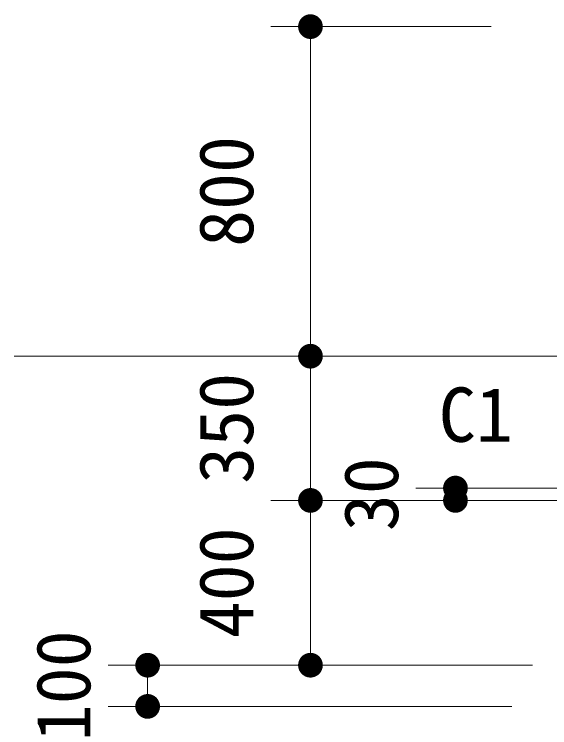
# Model space of a CAD drawing. Units: millimetres at full size. Extents: x 0 to 42000, y 0 to 29700.
# Drawn here: x 14183 to 15483, y 6750 to 8482 of the extents above; entities that cross this region are included whole.
import ezdxf
from ezdxf.enums import TextEntityAlignment as Align

# ---------------------------------------------------------------- set-up
doc = ezdxf.new("R2010")
doc.units = ezdxf.units.MM
doc.header["$LTSCALE"] = 100
for name, color, linetype, lineweight in [('D-STR', 1, 'Continuous', 13), ('D-STR-DIM', 7, 'Continuous', 13), ('D-STR-TXT', 7, 'Continuous', 13)]:
    doc.layers.add(name, color=color, linetype=linetype, lineweight=lineweight)
doc.styles.add('ＭＳ ゴシック', font='')
doc.styles.get('ＭＳ ゴシック').set_extended_font_data('MS Gothic')

# ---------------------------------------------------------------- blocks, each defined once
blk = doc.blocks.new('filled_dot')
at = {"color": 0, "linetype": 'Continuous', "lineweight": -2, "const_width": 1.25}
blk.add_lwpolyline([(-0.625, 0, 1), (0.625, 0, 1)], format="xyb", close=True, dxfattribs=at)

msp = doc.modelspace()

# ---------------------------------------------------------------- linework, layer by layer
at = {"layer": 'D-STR'}
msp.add_line((14183.2, 7651.7), (19014.8, 7651.7), dxfattribs=at)
at = {"layer": 'D-STR-DIM'}
for p, q in [((15341.3, 8451.7), (14806.3, 8451.7)), ((14902.3, 8451.7), (14902.3, 7651.7)), ((15341.3, 7651.7), (14806.3, 7651.7)), ((15441.3, 7651.7), (14806.3, 7651.7)), ((14902.3, 7651.7), (14902.3, 7301.7)), ((15601.3, 7331.7), (15158.3, 7331.7)), ((15254.3, 7331.7), (15254.3, 7301.7)), ((15441.3, 7301.7), (14806.3, 7301.7)), ((15441.3, 7301.7), (14806.3, 7301.7)), ((14902.3, 7301.7), (14902.3, 6901.7)), ((15601.3, 7301.7), (15158.3, 7301.7)), ((15441.3, 6901.7), (14411, 6901.7)), ((14507, 6901.7), (14507, 6801.7)), ((15441.3, 6901.7), (14806.3, 6901.7)), ((15391.3, 6801.7), (14411, 6801.7))]:
    msp.add_line(p, q, dxfattribs=at)

# ---------------------------------------------------------------- block references
at = {"layer": 'D-STR-DIM', "xscale": 24, "yscale": 24}
for p, rotation in [((14902.3, 8451.7), 270), ((14902.3, 7651.7), 90), ((14902.3, 7651.7), 270), ((15254.3, 7331.7), 270), ((14902.3, 7301.7), 90), ((14902.3, 7301.7), 270), ((15254.3, 7301.7), 90), ((14507, 6901.7), 270), ((14902.3, 6901.7), 90), ((14507, 6801.7), 90)]:
    msp.add_blockref('filled_dot', p, dxfattribs=dict(at, rotation=rotation))

# ---------------------------------------------------------------- texts
at = {"layer": 'D-STR-DIM', "style": 'ＭＳ ゴシック'}
for s, p in [('800', (14631.3, 8051.7)), ('350', (14631.3, 7476.7)), ('30', (14983.2, 7316.7)), ('400', (14631.3, 7101.7)), ('100', (14235.9, 6851.7))]:
    msp.add_text(s, height=132, rotation=90, dxfattribs=at).set_placement(p, align=Align.TOP_CENTER)
at = {"layer": 'D-STR-TXT', "style": 'ＭＳ ゴシック'}
msp.add_text('C1', height=132, dxfattribs=at).set_placement((15393.4, 7575.9), align=Align.TOP_RIGHT)

doc.saveas('drawing.dxf')
